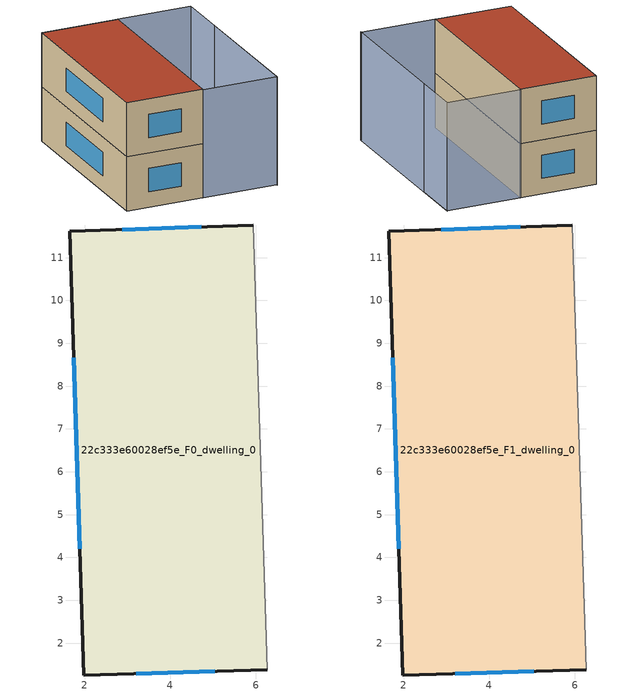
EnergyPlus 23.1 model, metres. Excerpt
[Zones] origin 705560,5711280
22c333e60028ef5e_F0_dwelling_0
 floor ground (EU_floor_Construction): 5.94,11.76 6.27,1.37 1.98,1.25 1.66,11.61 z0
 wall outside (EU_wall_Construction): 5.94,11.76 1.66,11.61 1.98,1.25 6.27,1.37 z0:3
 wall adiabatic (EU_wall_Construction): 6.27,1.37 5.94,11.76 z0:3
 window (EU_Window_Construction): 4.72,11.72 2.88,11.65 / 3.2,1.29 5.05,1.34 / 1.75,8.66 1.89,4.2 z0.85:2.15
22c333e60028ef5e_F1_dwelling_0
 floor to 22c333e60028ef5e_F0_dwelling_0 (EU_floor_Construction): 5.94,11.76 6.27,1.37 1.98,1.25 1.65,11.61 z3
 wall outside (EU_wall_Construction): 5.94,11.76 1.66,11.61 1.98,1.25 6.27,1.37 z3:6
 wall adiabatic (EU_wall_Construction): 6.27,1.37 5.94,11.76 z3:6
 window (EU_Window_Construction): 4.72,11.72 2.88,11.65 / 3.2,1.29 5.05,1.34 / 1.75,8.66 1.89,4.2 z3.85:5.15
 roof outside (EU_roof_Construction): 6.27,1.37 5.94,11.76 1.66,11.61 1.98,1.25 z6
shading: 10.42,1.46 10.08,11.95 / 10.08,11.93 10.42,1.48 / 10.42,1.48 6.27,1.35 / 6.27,1.35 5.93,11.79 / 5.93,11.79 10.08,11.93 z0:6
[Building]
EU S2 Campaign: North Axis=0; Terrain=City; Solar Distribution=FullExterior
[Site:Location]
London: Latitude=51.5; Longitude=-0.5; Time Zone=0; Elevation=25
[SizingPeriod:WeatherFileDays]
AnnualSizingPeriod: Begin Month=1; Begin Day of Month=1; End Month=12; End Day of Month=31; Day of Week for Start Day=Monday; Use Weather File Daylight Saving Period=No; Use Weather File Rain and Snow Indicators=No
[MATERIAL]
EU_InternalMass_Material: Roughness=MediumRough; Thickness=0.1; Conductivity=1; Density=1800; Specific Heat=900; Thermal Absorptance=0.9; Solar Absorptance=0.7; Visible Absorptance=0.7
[MATERIAL:NOMASS] Roughness=MediumRough; Thermal Absorptance=0.9; Solar Absorptance=0.7; Visible Absorptance=0.7
Name | Thermal Resistance
EU_wall_NoMass | 0.71061
EU_roof_NoMass | 2.41608
EU_floor_NoMass | 1.75078
[WINDOWMATERIAL:SIMPLEGLAZINGSYSTEM]
EU_Window_SimpleGlazing: UFactor=2.64892; Solar Heat Gain Coefficient=0.76; Visible Transmittance=0.76
[CONSTRUCTION]
EU_wall_Construction: EU_wall_NoMass
EU_roof_Construction: EU_roof_NoMass
EU_floor_Construction: EU_floor_NoMass
EU_Window_Construction: EU_Window_SimpleGlazing
EU_InternalMass_Construction: EU_InternalMass_Material
[ZONE] Type=1; Multiplier=1; Ceiling Height=autocalculate; Floor Area=autocalculate; Part of Total Floor Area=Yes
Name | Volume
22c333e60028ef5e_F0_dwelling_0 | 133.457
22c333e60028ef5e_F1_dwelling_0 | 133.458
[INTERNALMASS] Construction=EU_InternalMass_Construction; Surface Area=44.4857
Name | Zone or ZoneList
22c333e60028ef5e_F0_dwelling_0_EU_InternalMass | 22c333e60028ef5e_F0_dwelling_0
22c333e60028ef5e_F1_dwelling_0_EU_InternalMass | 22c333e60028ef5e_F1_dwelling_0
[OTHEREQUIPMENT] Fuel Type=Electricity; Design Level Calculation Method=Watts/Area; Power per Zone Floor Area=1; Fraction Latent=0; Fraction Radiant=0; Fraction Lost=0; Carbon Dioxide Generation Rate=0; EndUse Subcategory=EU_Step8_InternalGains
Name | Zone or ZoneList or Space or SpaceList | Schedule
EU_Step8_InternalGain_22c333e60028ef5e_F0_dwelling_0_f000 | 22c333e60028ef5e_F0_dwelling_0 | EU_Step8_GainSchedule_22c333e60028ef5e_F0_dwelling_0_f000
EU_Step8_InternalGain_22c333e60028ef5e_F1_dwelling_0_f000 | 22c333e60028ef5e_F1_dwelling_0 | EU_Step8_GainSchedule_22c333e60028ef5e_F1_dwelling_0_f000
[ZONEVENTILATION:DESIGNFLOWRATE] Schedule=EU_AlwaysOn; Design Flow Rate Calculation Method=AirChanges/Hour; Air Changes per Hour=0.496673; Ventilation Type=Natural; Fan Pressure Rise=0; Fan Total Efficiency=1; Constant Term Coefficient=1; Temperature Term Coefficient=0; Velocity Term Coefficient=0; Velocity Squared Term Coefficient=0; Minimum Indoor Temperature=-100; Maximum Indoor Temperature=100; Delta Temperature=-100; Minimum Outdoor Temperature=-100; Maximum Outdoor Temperature=100; Maximum Wind Speed=40
Name | Zone or ZoneList or Space or SpaceList
EU_ConstantAir_22c333e60028ef5e_F0_dwelling_0 | 22c333e60028ef5e_F0_dwelling_0
EU_ConstantAir_22c333e60028ef5e_F1_dwelling_0 | 22c333e60028ef5e_F1_dwelling_0
[HVACTEMPLATE:THERMOSTAT] Constant Heating Setpoint=20; Constant Cooling Setpoint=50
EU_HeatOnly_22c333e60028ef5e_F0_dwelling_0; EU_HeatOnly_22c333e60028ef5e_F1_dwelling_0
[HVACTEMPLATE:ZONE:IDEALLOADSAIRSYSTEM] System Availability Schedule=EU_AlwaysOn; Maximum Heating Supply Air Temperature=50; Minimum Cooling Supply Air Temperature=13; Maximum Heating Supply Air Humidity Ratio=0.0156; Minimum Cooling Supply Air Humidity Ratio=0.0077; Heating Limit=NoLimit; Cooling Limit=NoLimit; Heating Availability Schedule=EU_AlwaysOn; Cooling Availability Schedule=EU_CoolingOff; Dehumidification Control Type=ConstantSensibleHeatRatio; Cooling Sensible Heat Ratio=0.7; Dehumidification Setpoint=60; Humidification Control Type=None; Humidification Setpoint=30; Outdoor Air Method=None; Outdoor Air Flow Rate per Person=0.00944; Outdoor Air Flow Rate per Zone Floor Area=0; Outdoor Air Flow Rate per Zone=0; Demand Controlled Ventilation Type=None; Outdoor Air Economizer Type=NoEconomizer; Heat Recovery Type=None; Sensible Heat Recovery Effectiveness=0.7; Latent Heat Recovery Effectiveness=0.65
Name | Template Thermostat
22c333e60028ef5e_F0_dwelling_0 | EU_HeatOnly_22c333e60028ef5e_F0_dwelling_0
22c333e60028ef5e_F1_dwelling_0 | EU_HeatOnly_22c333e60028ef5e_F1_dwelling_0
[SIZING:ZONE] Zone Cooling Design Supply Air Temperature Input Method=SupplyAirTemperature; Zone Cooling Design Supply Air Temperature=13; Zone Heating Design Supply Air Temperature Input Method=SupplyAirTemperature; Zone Heating Design Supply Air Temperature=50; Zone Cooling Design Supply Air Humidity Ratio=0.008; Zone Heating Design Supply Air Humidity Ratio=0.008; Cooling Design Air Flow Method=DesignDay; Cooling Design Air Flow Rate=0; Cooling Minimum Air Flow per Zone Floor Area=0.000762; Cooling Minimum Air Flow=0; Cooling Minimum Air Flow Fraction=0.2; Heating Design Air Flow Method=DesignDay; Heating Design Air Flow Rate=0; Heating Maximum Air Flow per Zone Floor Area=0.002032; Heating Maximum Air Flow=0.141576; Heating Maximum Air Flow Fraction=0.3; Account for Dedicated Outdoor Air System=No; Dedicated Outdoor Air System Control Strategy=NeutralSupplyAir; Dedicated Outdoor Air Low Setpoint Temperature for Design=autosize; Dedicated Outdoor Air High Setpoint Temperature for Design=autosize; Zone Load Sizing Method=Sensible Load Only No Latent Load; Zone Latent Cooling Design Supply Air Humidity Ratio Input Method=HumidityRatioDifference; Zone Cooling Design Supply Air Humidity Ratio Difference=0.005; Zone Latent Heating Design Supply Air Humidity Ratio Input Method=HumidityRatioDifference; Zone Humidification Design Supply Air Humidity Ratio Difference=0.005
22c333e60028ef5e_F0_dwelling_0; 22c333e60028ef5e_F1_dwelling_0
[SCHEDULE:CONSTANT]
Name | Hourly Value
EU_AlwaysOn | 1
EU_CoolingOff | 0
[SCHEDULE:FILE] Column Number=1; Rows to Skip at Top=0; Number of Hours of Data=8760; Column Separator=Comma; Interpolate to Timestep=No; Minutes per Item=60; Adjust Schedule for Daylight Savings=Yes
Name | File
EU_Step8_GainSchedule_22c333e60028ef5e_F0_dwelling_0_f000 | ../../schedules/22c333e60028ef5e/22c333e60028ef5e_F0_dwelling_0_f000_gain.csv
EU_Step8_GainSchedule_22c333e60028ef5e_F1_dwelling_0_f000 | ../../schedules/22c333e60028ef5e/22c333e60028ef5e_F1_dwelling_0_f000_gain.csv
